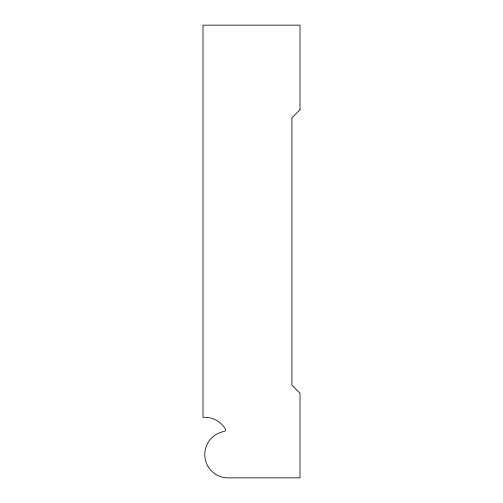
<?xml version="1.0" encoding="UTF-8"?>
<svg xmlns="http://www.w3.org/2000/svg" width="503" height="503" viewBox="0 0 503 503"><rect width="100%" height="100%" fill="white"/><g stroke="black" fill="none" stroke-linecap="round" stroke-linejoin="round"><path stroke-width="0.75" d="M300.002 109.736L291.922 117.821L291.922 385.179L300.002 393.264L300.002 477.85L229.978 477.85A23.377 23.377 0 0 1 205.061 458.233A23.377 23.377 0 0 1 222.634 431.832L224.275 431.323A1.591 1.591 0 0 0 225.451 429.122A23.93 23.93 0 0 0 202.998 417.339L202.998 25.15L300.002 25.15L300.002 109.736"/></g></svg>
